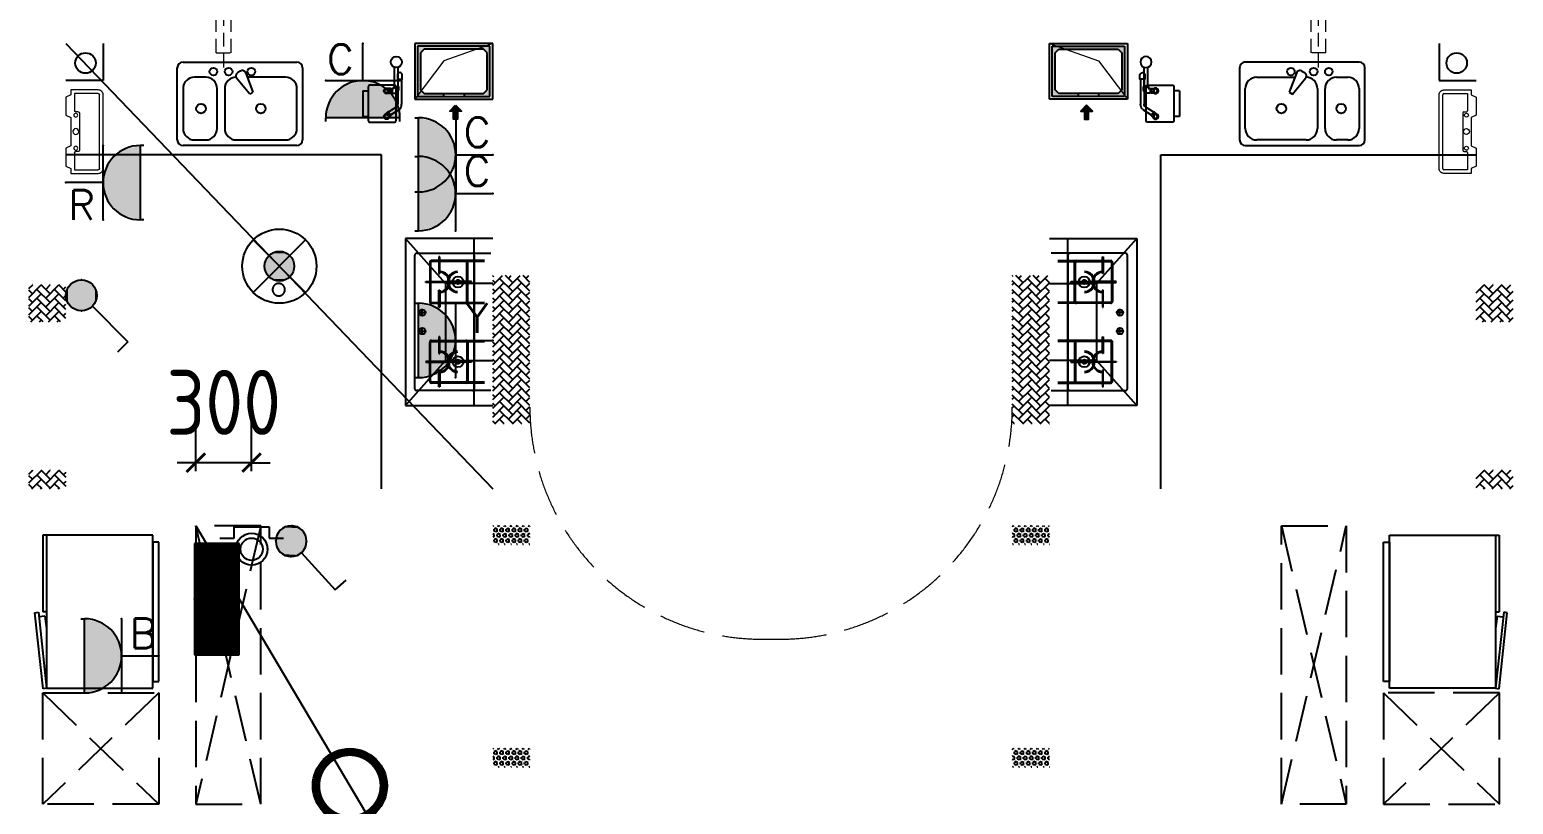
# Model space of a CAD drawing. Extents: x 3443499 to 7125205, y -1700016 to -264854.
# Drawn here: x 3697613 to 3705609, y -832253 to -828079 of the extents above; entities that cross this region are included whole.
import ezdxf
from ezdxf.enums import TextEntityAlignment as Align

# ---------------------------------------------------------------- set-up
doc = ezdxf.new("R2010")
doc.units = 0
doc.header["$LTSCALE"] = 1000
doc.header["$MEASUREMENT"] = 0
for name, pattern in [('__DASH', [0.35, 0.25, -0.1]), ('A户型$0$DASH', [0.35, 0.25, -0.1]), ('DASH', [0.35, 0.25, -0.1]), ('HIDDEN', [0.375, 0.25, -0.125])]:
    doc.linetypes.add(name, pattern=pattern)
doc.layers.get('0').update_dxf_attribs({"linetype": 'CONTINUOUS'})
doc.layers.get('Defpoints').update_dxf_attribs({"linetype": 'CONTINUOUS'})
for name, color, linetype in [('!!电气', 1, 'CONTINUOUS'), ('!校对', 2, 'CONTINUOUS'), ('5fur', 175, 'CONTINUOUS'), ('AH-FURNITURE', 1, 'CONTINUOUS'), ('EQUIP-插座', 3, 'CONTINUOUS'), ('EQUIP-照明', 3, 'CONTINUOUS'), ('EQUIP-箱柜', 3, 'CONTINUOUS'), ('IP-bath&kitchen-JOHNSON', 4, 'CONTINUOUS'), ('LVTRY', 252, 'CONTINUOUS'), ('TEL_TEXT', 7, 'CONTINUOUS'), ('VPIPE-中水', 122, 'CONTINUOUS'), ('保温', 6, 'CONTINUOUS'), ('建筑-排气道', 252, 'CONTINUOUS')]:
    doc.layers.add(name, color=color, linetype=linetype)
for name, color, linetype, lineweight in [('PUB_HATCH', 8, 'CONTINUOUS', 9), ('STAIR', 252, 'CONTINUOUS', 20), ('平面-空调室内机', 176, 'CONTINUOUS', 9), ('平面-空调预留孔', 252, 'CONTINUOUS', 15), ('立面-洞口示意', 252, 'CONTINUOUS', 13)]:
    doc.layers.add(name, color=color, linetype=linetype, lineweight=lineweight)
doc.styles.add('_TCH_LABEL', font='COMPLEX', dxfattribs={"bigfont": 'GBCBIG'})
doc.styles.add('_TEL_DIM', font='SIMPLEX', dxfattribs={"width": 0.8, "height": 3.5, "bigfont": 'HZTXT'})
doc.styles.add('DIM_FONT', font='SIMPLEX', dxfattribs={"width": 0.7, "bigfont": 'GBCBIG'})
doc.styles.get("Standard").update_dxf_attribs({"font": 'gbenor.shx', "bigfont": 'gbcbig.shx'})
doc.dimstyles.get("Standard").update_dxf_attribs({"dimscale": 100, "dimtxt": 3.5, "dimasz": 1, "dimexe": 2.5, "dimexo": 3, "dimgap": 1.5, "dimtad": 1, "dimdec": 0, "dimzin": 0, "dimdsep": 46, "dimtxsty": 'Standard', "dimblk": 'ARCHTICK', "dimcen": 0.09, "dimadec": 0, "dimazin": 0, "dimtfac": 1, "dimtdec": 0, "dimtix": 1, "dimtmove": 2, "dimatfit": 3, "dimfxl": 1, "dimtolj": 1, "dimtzin": 0, "dimarcsym": 0})
pattern_1 = [(45, (-1012960.295, -343660.66), (0, 47.4157523), [100.584, -33.528]), (135, (-1012936.587, -343636.954), (3e-15, 47.4157523), [100.584, -33.528])]
pattern_2 = [(45, (-1012960.393, -342660.66), (0, 47.4157523), [100.584, -33.528]), (135, (-1012936.685, -342636.954), (3e-15, 47.4157523), [100.584, -33.528])]
pattern_3 = [(45, (-503782.47, -516048.46), (0, 47.4157523), [100.584, -33.528]), (135, (-503758.762, -516024.753), (3e-15, 47.4157523), [100.584, -33.528])]
pattern_4 = [(90, (-503782.47, -517398.46), (-16.49778, 1e-15), [9.525, -19.05]), (210, (-503782.47, -517398.46), (8.24889, -14.2874966), [9.525, -19.05]), (150, (-503782.47, -517388.935), (-8.24889, -14.2874966), [9.525, -19.05])]
pattern_5 = [(90, (-503782.47, -518598.46), (-16.49778, 1e-15), [9.525, -19.05]), (210, (-503782.47, -518598.46), (8.24889, -14.2874966), [9.525, -19.05]), (150, (-503782.47, -518588.935), (-8.24889, -14.2874966), [9.525, -19.05])]

# ---------------------------------------------------------------- blocks, each defined once
blk = doc.blocks.new('$equip$00001150')
at = {"const_width": 0.1}
blk.add_lwpolyline([(-0.45, 0, 1), (0.45, 0, 1)], format="xyb", close=True, dxfattribs=at)
blk.add_circle((0, 0), 0.5)
at = {"flags": 9}
blk.add_attdef('A', (0, 0), '', height=0.00002, dxfattribs=at)
blk = doc.blocks.new('$equip$00001149')
for p, q in [((-0.354, 0.354), (0.354, -0.354)), ((0.354, 0.354), (-0.354, -0.354))]:
    blk.add_line(p, q)
for radius in [0.5, 0.2]:
    blk.add_circle((0, 0), radius)
for points in [[(0, 0.2), (0, 0.2), (-0.1, 0.173), (0.1, 0.173)], [(-0.173, 0.1), (0.173, 0.1), (-0.2, 0), (0.2, 0)], [(-0.173, -0.1), (0.173, -0.1), (-0.2, 0), (0.2, 0)], [(-0.1, 0.173), (0.1, 0.173), (-0.173, 0.1), (0.173, 0.1)], [(-0.1, -0.173), (0.1, -0.173), (-0.173, -0.1), (0.173, -0.1)], [(0, -0.2), (0, -0.2), (-0.1, -0.173), (0.1, -0.173)]]:
    blk.add_solid(points)
at = {"flags": 9}
blk.add_attdef('A', (0, 0), '', height=0.00002, dxfattribs=at)
blk = doc.blocks.new('$equip$00001962')
for p, q in [((0.147, 0.356), (0.625, 0.833)), ((0.625, 0.833), (0.766, 0.692))]:
    blk.add_line(p, q)
blk.add_circle((0, 0.208), 0.208)
for p in [(0, 0.417), (-0.208, 0.208), (0.208, 0.208), (0, 0)]:
    blk.add_point(p)
for points in [[(0, 0.417), (0, 0.417), (-0.104, 0.389), (0.104, 0.389)], [(-0.18, 0.313), (0.18, 0.313), (-0.208, 0.208), (0.208, 0.208)], [(-0.18, 0.104), (0.18, 0.104), (-0.208, 0.208), (0.208, 0.208)], [(-0.104, 0.389), (0.104, 0.389), (-0.18, 0.313), (0.18, 0.313)], [(-0.104, 0.028), (0.104, 0.028), (-0.18, 0.104), (0.18, 0.104)], [(0, 0), (0, 0), (-0.104, 0.028), (0.104, 0.028)]]:
    blk.add_solid(points)
at = {"layer": 'TEL_TEXT', "style": '_TEL_DIM', "flags": 1}
blk.add_attdef('A', text='', height=0.00002, dxfattribs=at).set_placement((0, 0), align=Align.MIDDLE_CENTER)
blk = doc.blocks.new('$equip$00001764')
for p, q in [((-0.5, 1.05), (-0.5, 1)), ((-0.5, 1), (0.5, 1)), ((0.5, 1.05), (0.5, 1)), ((0.5, 0.5), (-0.5, 0.5)), ((0, 0.5), (0, 0))]:
    blk.add_line(p, q)
blk.add_arc((0, 1), 0.5, 180, 0)
for p in [(-0.5, 0.5), (0.5, 0.5), (0, 0)]:
    blk.add_point(p)
for points in [[(0.433, 0.75), (-0.433, 0.75), (0.5, 1), (-0.5, 1)], [(0.25, 0.567), (-0.25, 0.567), (0.433, 0.75), (-0.433, 0.75)], [(0, 0.5), (0, 0.5), (0.25, 0.567), (-0.25, 0.567)]]:
    blk.add_solid(points)
at = {"color": 7, "style": '_TEL_DIM'}
blk.add_attdef('$TEXT$', text='', height=0.4, dxfattribs=at).set_placement((0.303, 0.211), align=Align.MIDDLE_CENTER)
at = {"color": 7, "style": '_TEL_DIM', "flags": 1}
blk.add_attdef('A', text='', height=0.00002, dxfattribs=at).set_placement((0, 0), align=Align.MIDDLE_CENTER)
blk = doc.blocks.new('$equip$00001230')
for p, q in [((0.25, 0.714), (0.25, 0.393)), ((0.25, 0.393), (0.5, 0.393)), ((0.5, 0.393), (0.5, -0.393)), ((0.5, -0.393), (0.25, -0.393)), ((0.25, -0.393), (0.25, -0.714))]:
    blk.add_line(p, q)
for radius in [0.357, 0.25]:
    blk.add_circle((0, 0), radius)
at = {"layer": 'EQUIP-照明'}
for p in [(0, 0.357), (-0.357, 0), (0.5, 0), (0, -0.357)]:
    blk.add_point(p, dxfattribs=at)
at = {"layer": 'EQUIP-照明', "flags": 9}
blk.add_attdef('A', (0, 0), '', height=0.00002, dxfattribs=at)
blk = doc.blocks.new('*X8')
at = {"color": 0}
for p, q in [((-250, 32.8), (-82.8, 200)), ((-250, 68.2), (-118.2, 200)), ((-250, 103.6), (-153.6, 200)), ((-250, 138.9), (-188.9, 200)), ((-250, 174.3), (-224.3, 200)), ((-247.5, 0), (-47.5, 200)), ((-212.1, 0), (-12.1, 200)), ((-176.8, 0), (23.2, 200)), ((-141.4, 0), (58.6, 200)), ((-106.1, 0), (93.9, 200)), ((-70.7, 0), (129.3, 200)), ((-35.4, 0), (164.6, 200)), ((0, 0), (200, 200)), ((35.4, 0), (235.4, 200)), ((70.7, 0), (250, 179.3)), ((106.1, 0), (250, 143.9)), ((141.4, 0), (250, 108.6)), ((176.8, 0), (250, 73.2)), ((212.1, 0), (250, 37.9)), ((247.5, 0), (250, 2.5))]:
    blk.add_line(p, q, dxfattribs=at)
blk = doc.blocks.new('$equip$00001421')
for p, q in [((0.75, 0.6), (-0.75, 0.6)), ((-0.75, 0.6), (-0.75, 0)), ((0.75, 0), (0.75, 0.6)), ((-0.75, 0), (0.75, 0))]:
    blk.add_line(p, q)
at = {"const_width": 0.6}
blk.add_lwpolyline([(-0.75, 0.3), (0.75, 0.3)], dxfattribs=at)
for p in [(0, 0.6), (-0.75, 0.3), (0.75, 0.3), (0, 0)]:
    blk.add_point(p)
at = {"xscale": 0.00300000000061118, "yscale": 0.00300000000061118, "zscale": 0.00300000000061118}
blk.add_blockref('*X8', (0, 0), dxfattribs=at)
at = {"style": '_TCH_LABEL', "flags": 9}
blk.add_attdef('A', (0, 0), '', height=0.00002, dxfattribs=at)
blk = doc.blocks.new('A$C00A30745')
at = {"layer": '5fur', "color": 252, "linetype": 'A户型$0$DASH'}
for p, q in [((10850, 5900), (10500, 5900)), ((10500, 5900), (10500, 4400)), ((10850, 5900), (10500, 4400)), ((10850, 4400), (10500, 5900)), ((10850, 4400), (10850, 5900)), ((9675, 5000), (10300, 5000)), ((9675, 4400), (9675, 5000)), ((9675, 5000), (10300, 4400)), ((10300, 5000), (9675, 4400)), ((10300, 5000), (10300, 4400)), ((10300, 4400), (9675, 4400)), ((10500, 4400), (10850, 4400))]:
    blk.add_line(p, q, dxfattribs=at)
blk = doc.blocks.new('dongkong')
at = {"layer": '平面-空调预留孔', "color": 8, "linetype": 'HIDDEN', "ltscale": 0.3}
for p, q in [((-603796, 210899.9), (-603796, 210431.5)), ((-603836, 210821), (-603836, 210510.8)), ((-603836, 210821), (-603756, 210821)), ((-603756, 210821), (-603756, 210510.8))]:
    blk.add_line(p, q, dxfattribs=at)
blk.add_lwpolyline([(-603756, 210510.8), (-603836, 210510.8)], dxfattribs=at)
blk = doc.blocks.new('A$C263B1184')
at = {"layer": '保温', "linetype": 'ByBlock', "ltscale": 10}
h = blk.add_hatch(dxfattribs=at)
h.set_pattern_fill('AR-HBONE', color=251, scale=55)
h.set_pattern_definition(pattern_3)
h.paths.add_polyline_path([(-1199.9, 8250), (-1199.9, 9050), (-1399.9, 9050), (-1399.9, 8250)])
h = blk.add_hatch(dxfattribs=at)
h.set_pattern_fill('AR-HBONE', color=251, scale=55)
h.set_pattern_definition(pattern_3)
h.paths.add_polyline_path([(1399.9, 8250), (1399.9, 9050), (1599.9, 9050), (1599.9, 8250)])
h = blk.add_hatch(dxfattribs=at)
h.set_pattern_fill('AR-HBONE', color=251, scale=55)
h.set_pattern_definition(pattern_2)
h.paths.add_polyline_path([(-3700, 8800), (-3700, 9000), (-3900, 9000), (-3900, 8800)])
h = blk.add_hatch(dxfattribs=at)
h.set_pattern_fill('AR-HBONE', color=251, scale=55)
h.set_pattern_definition(pattern_2)
h.paths.add_polyline_path([(3900, 8800), (3900, 9000), (4100, 9000), (4100, 8800)])
h = blk.add_hatch(dxfattribs=at)
h.set_pattern_fill('AR-HBONE', color=251, scale=55)
h.set_pattern_definition(pattern_1)
h.paths.add_polyline_path([(-3699.9, 7900), (-3699.9, 8000), (-3899.9, 8000), (-3899.9, 7900)])
h = blk.add_hatch(dxfattribs=at)
h.set_pattern_fill('AR-HBONE', color=251, scale=55)
h.set_pattern_definition(pattern_1)
h.paths.add_polyline_path([(3899.9, 7900), (3899.9, 8000), (4099.9, 8000), (4099.9, 7900)])
at = {"layer": '保温', "linetype": 'Continuous', "ltscale": 10}
h = blk.add_hatch(dxfattribs=at)
h.set_pattern_fill('HEX', color=251, scale=10, angle=90, style=0)
h.set_pattern_definition(pattern_4)
h.paths.add_polyline_path([(-1199.9, 7600), (-1199.9, 7700), (-1399.9, 7700), (-1399.9, 7600)])
h = blk.add_hatch(dxfattribs=at)
h.set_pattern_fill('HEX', color=251, scale=10, angle=90, style=0)
h.set_pattern_definition(pattern_4)
h.paths.add_polyline_path([(1399.9, 7600), (1399.9, 7700), (1599.9, 7700), (1599.9, 7600)])
h = blk.add_hatch(dxfattribs=at)
h.set_pattern_fill('HEX', color=251, scale=10, angle=90, style=0)
h.set_pattern_definition(pattern_5)
h.paths.add_polyline_path([(-1200, 6400), (-1199.9, 6500), (-1399.9, 6500), (-1400, 6400)])
h = blk.add_hatch(dxfattribs=at)
h.set_pattern_fill('HEX', color=251, scale=10, angle=90, style=0)
h.set_pattern_definition(pattern_5)
h.paths.add_polyline_path([(1400, 6400), (1399.9, 6500), (1599.9, 6500), (1600, 6400)])
blk = doc.blocks.new('A$C60D053AF')
at = {"layer": 'AH-FURNITURE', "color": 8}
for p, q in [((192.5, -71), (327.6, -71)), ((232.5, -90), (128.3, -90)), ((232.5, -110), (128.3, -110)), ((192.5, -91), (327.6, -91)), ((245, -129.5), (245, -122.5)), ((265, -129.5), (265, -122.5)), ((341.7, -96.9), (370, -143.2)), ((355.9, -82.7), (384.2, -129)), ((255, -281), (255, -251)), ((255, -281), (393, -281)), ((393, -281), (393, -251))]:
    blk.add_line(p, q, dxfattribs=at)
for points in [[(170, -68, 1), (170, -94), (192.5, -94), (192.5, -68)], [(234, -251), (414, -251, 0.414214), (424, -241), (424, -111, 0.414214), (414, -101), (234, -101, 0.414214), (224, -111), (224, -241, 0.414214)], [(268, -122.5), (268, -107, 0.414214), (248, -87), (232.5, -87), (232.5, -113), (242, -113), (242, -122.5)], [(242, -152, 1), (268, -152), (268, -129.5), (242, -129.5)], [(383.8, -161.2, 1), (402.2, -142.8), (386.3, -126.9), (367.9, -145.3)]]:
    blk.add_lwpolyline(points, format="xyb", close=True, dxfattribs=at)
for centre, radius in [((100, -100), 30), ((255, -152), 15), ((255, -152), 10), ((393, -152), 15), ((393, -152), 10)]:
    blk.add_circle(centre, radius, dxfattribs=at)
for radius in [40, 20]:
    blk.add_arc((327.6, -111), radius, 45, 90, dxfattribs=at)
blk = doc.blocks.new('FRSDFDGDGDRGDR')
at = {"layer": '平面-空调预留孔', "color": 252}
for p, q in [((699612.3, 775044), (699612.3, 775441.2)), ((699618.9, 775447.8), (699746.3, 775447.8)), ((699746.3, 775447.8), (699746.3, 775355.4)), ((699719.9, 775342.2), (699719.9, 775143)), ((699726.5, 775348.8), (699739.7, 775348.8)), ((699726.5, 775136.4), (699739.7, 775136.4)), ((699746.3, 775129.8), (699746.3, 775037.4)), ((699746.3, 775037.4), (699618.9, 775037.4))]:
    blk.add_line(p, q, dxfattribs=at)
blk.add_lwpolyline([(699766.1, 775166.7), (699792.5, 775153.5), (699792.5, 775057.2), (699766.1, 775044), (699766.1, 775017.6), (699618.9, 775017.6, -0.414214), (699592.5, 775044), (699592.5, 775441.2, -0.414214), (699618.9, 775467.6), (699766.1, 775467.6), (699766.1, 775441.2), (699792.5, 775428), (699792.5, 775331.6), (699766.1, 775318.4)], format="xyb", close=True, dxfattribs=at)
for centre, radius in [((699739.7, 775331.6), 10.6), ((699739.7, 775243.2), 15.8), ((699739.7, 775153.5), 10.6)]:
    blk.add_circle(centre, radius, dxfattribs=at)
for centre, start, end in [((699618.9, 775441.2), 90, 180), ((699739.7, 775355.4), 270, 360), ((699726.5, 775342.2), 90, 180), ((699726.5, 775143), 180, 270), ((699739.7, 775129.8), 0, 90), ((699618.9, 775044), 180, 270)]:
    blk.add_arc(centre, 6.6, start, end, dxfattribs=at)
blk = doc.blocks.new('*U199')
h = blk.add_hatch(color=5)
h.set_gradient(color1=(0, 0, 255), rotation=180, tint=1)
h.paths.add_polyline_path([(0, 0), (-6.35, -6.35), (-6.35, -2.159), (-15, -2.159), (-15, 2.159), (-6.35, 2.159), (-6.35, 6.35)])
at = {"color": 0, "linetype": 'Continuous'}
blk.add_lwpolyline([(0, 0), (-6.35, -6.35), (-6.35, -2.159), (-15, -2.159), (-15, 2.159), (-6.35, 2.159), (-6.35, 6.35)], close=True, dxfattribs=at)
blk = doc.blocks.new('A$C25274923')
at = {"layer": 'PUB_HATCH'}
for points in [[(12185, 12385), (12185, 12115), (12045, 12115), (12045, 12130), (12150, 12130), (12170, 12150), (12170, 12350), (12150, 12370), (11830, 12370), (11810, 12350), (11810, 12150), (11830, 12130), (11935, 12130), (11935, 12115), (11795, 12115), (11795, 12385)], [(15215, 12385), (15215, 12115), (15355, 12115), (15355, 12130), (15250, 12130), (15230, 12150), (15230, 12350), (15250, 12370), (15570, 12370), (15590, 12350), (15590, 12150), (15570, 12130), (15465, 12130), (15465, 12115), (15605, 12115), (15605, 12385)]]:
    blk.add_hatch(color=252, dxfattribs=at).paths.add_polyline_path(points)
at = {"color": 252, "linetype": '__DASH'}
for start, end in [(90, 270), (270, 90)]:
    blk.add_arc((11046.5, 11073.6), 33.3, start, end, dxfattribs=at)
at = {"layer": 'IP-bath&kitchen-JOHNSON', "color": 252}
for p, q in [((10100, 12400), (10100, 12200)), ((17300, 12400), (17300, 12200)), ((10100, 12200), (9900, 12200)), ((17300, 12200), (17500, 12200))]:
    blk.add_line(p, q, dxfattribs=at)
at = {"layer": 'LVTRY', "color": 252}
for p, q in [((12200, 12400), (11780, 12400)), ((11780, 12400), (11780, 12100)), ((12200, 12100), (12200, 12400)), ((15200, 12400), (15620, 12400)), ((15200, 12100), (15200, 12400)), ((15620, 12400), (15620, 12100)), ((12185, 12385), (11795, 12385)), ((11795, 12385), (11795, 12115)), ((11830, 12370), (11810, 12350)), ((11810, 12350), (11810, 12150)), ((12150, 12370), (11830, 12370)), ((12170, 12350), (12150, 12370)), ((12170, 12150), (12170, 12350)), ((12185, 12115), (12185, 12385)), ((15215, 12385), (15605, 12385)), ((15215, 12115), (15215, 12385)), ((15230, 12350), (15250, 12370)), ((15230, 12150), (15230, 12350)), ((15250, 12370), (15570, 12370)), ((15570, 12370), (15590, 12350)), ((15590, 12350), (15590, 12150)), ((15605, 12385), (15605, 12115)), ((10500, 11880.7), (10500, 12269.3)), ((10530.7, 12300), (11144.3, 12300)), ((10839.5, 12251.6), (10825.2, 12243.4)), ((10868.9, 12241.1), (10907.7, 12137.5)), ((11175, 12269.3), (11175, 11880.7)), ((16225, 12269.3), (16225, 11880.7)), ((16869.3, 12300), (16255.7, 12300)), ((16531.1, 12241.1), (16492.3, 12137.5)), ((16560.5, 12251.6), (16574.8, 12243.4)), ((16900, 11880.7), (16900, 12269.3)), ((10530.7, 12156.8), (10530.7, 11942)), ((10653.4, 12218.2), (10592, 12218.2)), ((10714.8, 11942), (10714.8, 12156.8)), ((10755.7, 12156.8), (10755.7, 11942)), ((10890, 12127.2), (10819.7, 12212.7)), ((11083, 12218.2), (10877.5, 12218.2)), ((11144.3, 11942), (11144.3, 12156.8)), ((16255.7, 11942), (16255.7, 12156.8)), ((16317, 12218.2), (16522.5, 12218.2)), ((16510, 12127.2), (16580.3, 12212.7)), ((16644.3, 12156.8), (16644.3, 11942)), ((16685.2, 11942), (16685.2, 12156.8)), ((16746.6, 12218.2), (16808, 12218.2)), ((16869.3, 12156.8), (16869.3, 11942)), ((10907.7, 12137.5), (10890, 12127.2)), ((11780, 12100), (12200, 12100)), ((11795, 12115), (12185, 12115)), ((11810, 12150), (11830, 12130)), ((11830, 12130), (12150, 12130)), ((11830, 12130), (11830, 12130)), ((11935, 12130), (11935, 12115)), ((12045, 12130), (12045, 12115)), ((12150, 12130), (12170, 12150)), ((15620, 12100), (15200, 12100)), ((15605, 12115), (15215, 12115)), ((15250, 12130), (15230, 12150)), ((15570, 12130), (15250, 12130)), ((15355, 12130), (15355, 12115)), ((15465, 12130), (15465, 12115)), ((15590, 12150), (15570, 12130)), ((15570, 12130), (15570, 12130)), ((16492.3, 12137.5), (16510, 12127.2)), ((11144.3, 11850), (10530.7, 11850)), ((10592, 11880.7), (10653.4, 11880.7)), ((10817, 11880.7), (11083, 11880.7)), ((16255.7, 11850), (16869.3, 11850)), ((16583, 11880.7), (16317, 11880.7)), ((16808, 11880.7), (16746.6, 11880.7)), ((11600, 11800), (9899.9, 11800)), ((11600, 10000), (11600, 11800)), ((15800, 10000), (15800, 11800)), ((15800, 11800), (17500.1, 11800)), ((11945.7, 11107), (11729.8, 11350)), ((12200, 11350), (11729.8, 11350)), ((11729.8, 11350), (11729.8, 10450)), ((12100, 10450), (12100, 11350)), ((15200, 11350), (15670.2, 11350)), ((15300, 10450), (15300, 11350)), ((15454.3, 11107), (15670.2, 11350)), ((15670.2, 11350), (15670.2, 10450)), ((11780, 10540), (11780, 11260)), ((11790, 11270), (12190, 11270)), ((11860, 11220), (11860, 11010)), ((11865, 11220), (11865, 11010)), ((12155, 11230), (11870, 11230)), ((12155, 11225), (11870, 11225)), ((11910.2, 11250), (11910.2, 11160)), ((11914.7, 11250), (11910.2, 11250)), ((11914.7, 11160), (11914.7, 11250)), ((12060, 11010), (12060, 11220)), ((12065, 11010), (12065, 11220)), ((12100, 11260), (12100, 10540)), ((15610, 11270), (15210, 11270)), ((15245, 11230), (15530, 11230)), ((15245, 11225), (15530, 11225)), ((15300, 11260), (15300, 10540)), ((15335, 11010), (15335, 11220)), ((15340, 11010), (15340, 11220)), ((15485.3, 11160), (15485.3, 11250)), ((15485.3, 11250), (15489.8, 11250)), ((15489.8, 11250), (15489.8, 11160)), ((15535, 11220), (15535, 11010)), ((15540, 11220), (15540, 11010)), ((15620, 10540), (15620, 11260)), ((11840, 11117.2), (11967.5, 11117.2)), ((11840, 11112.7), (11840, 11117.2)), ((11910.2, 11160), (11914.7, 11160)), ((12085, 11117.2), (11957.5, 11117.2)), ((11957.5, 11117.2), (11957.5, 11112.7)), ((11967.5, 11117.2), (11967.5, 11112.7)), ((12085, 11112.7), (12085, 11117.2)), ((15315, 11117.2), (15442.5, 11117.2)), ((15315, 11112.7), (15315, 11117.2)), ((15560, 11117.2), (15432.5, 11117.2)), ((15432.5, 11117.2), (15432.5, 11112.7)), ((15442.5, 11117.2), (15442.5, 11112.7)), ((15489.8, 11160), (15485.3, 11160)), ((15560, 11112.7), (15560, 11117.2)), ((11967.5, 11112.7), (11840, 11112.7)), ((11910.2, 10980), (11910.2, 11070)), ((11910.2, 11070), (11914.7, 11070)), ((11914.7, 11070), (11914.7, 10980)), ((12200, 11107), (11945.7, 11107)), ((11945.7, 11107), (11945.7, 10691.9)), ((11957.5, 11112.7), (12085, 11112.7)), ((12100, 10691.9), (12100, 11107)), ((15200, 11107), (15454.3, 11107)), ((15300, 10691.9), (15300, 11107)), ((15442.5, 11112.7), (15315, 11112.7)), ((15432.5, 11112.7), (15560, 11112.7)), ((15454.3, 11107), (15454.3, 10691.9)), ((15489.8, 11070), (15485.3, 11070)), ((15485.3, 11070), (15485.3, 10980)), ((15489.8, 10980), (15489.8, 11070)), ((11820, 10930.6), (11820, 10969.4)), ((11870, 11005), (12155, 11005)), ((11870, 11000), (12155, 11000)), ((11914.7, 10980), (11910.2, 10980)), ((15530, 11005), (15245, 11005)), ((15530, 11000), (15245, 11000)), ((15485.3, 10980), (15489.8, 10980)), ((15580, 10930.6), (15580, 10969.4)), ((11800.6, 10950), (11839.4, 10950)), ((15599.4, 10950), (15560.6, 10950)), ((11800.6, 10850), (11839.4, 10850)), ((11820, 10830.6), (11820, 10869.4)), ((11870, 10800), (12155, 10800)), ((11870, 10795), (12155, 10795)), ((11910.2, 10820), (11910.2, 10730)), ((11914.7, 10820), (11910.2, 10820)), ((11914.7, 10730), (11914.7, 10820)), ((15530, 10800), (15245, 10800)), ((15530, 10795), (15245, 10795)), ((15485.3, 10730), (15485.3, 10820)), ((15485.3, 10820), (15489.8, 10820)), ((15489.8, 10820), (15489.8, 10730)), ((15599.4, 10850), (15560.6, 10850)), ((15580, 10830.6), (15580, 10869.4)), ((11860, 10580), (11860, 10790)), ((11865, 10580), (11865, 10790)), ((11910.2, 10730), (11914.7, 10730)), ((12060, 10790), (12060, 10580)), ((12065, 10790), (12065, 10580)), ((15335, 10790), (15335, 10580)), ((15340, 10790), (15340, 10580)), ((15489.8, 10730), (15485.3, 10730)), ((15535, 10580), (15535, 10790)), ((15540, 10580), (15540, 10790)), ((11729.8, 10450), (11945.7, 10691.9)), ((11967.5, 10687.2), (11840, 10687.2)), ((11840, 10687.2), (11840, 10682.7)), ((11840, 10682.7), (11967.5, 10682.7)), ((11910.2, 10550), (11910.2, 10640)), ((11910.2, 10640), (11914.7, 10640)), ((11914.7, 10640), (11914.7, 10550)), ((11945.7, 10691.9), (12200, 10691.9)), ((11957.5, 10682.7), (11957.5, 10687.2)), ((11957.5, 10687.2), (12085, 10687.2)), ((12085, 10682.7), (11957.5, 10682.7)), ((11967.5, 10682.7), (11967.5, 10687.2)), ((12085, 10687.2), (12085, 10682.7)), ((15454.3, 10691.9), (15200, 10691.9)), ((15442.5, 10687.2), (15315, 10687.2)), ((15315, 10687.2), (15315, 10682.7)), ((15315, 10682.7), (15442.5, 10682.7)), ((15432.5, 10682.7), (15432.5, 10687.2)), ((15432.5, 10687.2), (15560, 10687.2)), ((15560, 10682.7), (15432.5, 10682.7)), ((15442.5, 10682.7), (15442.5, 10687.2)), ((15670.2, 10450), (15454.3, 10691.9)), ((15489.8, 10640), (15485.3, 10640)), ((15485.3, 10640), (15485.3, 10550)), ((15489.8, 10550), (15489.8, 10640)), ((15560, 10687.2), (15560, 10682.7)), ((12155, 10575), (11870, 10575)), ((12155, 10570), (11870, 10570)), ((15245, 10575), (15530, 10575)), ((15245, 10570), (15530, 10570)), ((12190, 10530), (11790, 10530)), ((11914.7, 10550), (11910.2, 10550)), ((15210, 10530), (15610, 10530)), ((15485.3, 10550), (15489.8, 10550)), ((11729.8, 10450), (12200, 10450)), ((15670.2, 10450), (15200, 10450)), ((9776, 9750), (9776, 9338)), ((9795.2, 9750), (9776, 9750)), ((9795.2, 9750), (9795.2, 8926)), ((10368, 9750), (9795.2, 9750)), ((10368, 8926), (10368, 9750)), ((10400, 9713.2), (10368, 9713.2)), ((10368, 9713.2), (10368, 8962.8)), ((10400, 8962.8), (10400, 9713.2)), ((17000, 8962.8), (17000, 9713.2)), ((17000, 9713.2), (17032, 9713.2)), ((17032, 8926), (17032, 9750)), ((17032, 9750), (17604.8, 9750)), ((17032, 9713.2), (17032, 8962.8)), ((17604.8, 9750), (17604.8, 8926)), ((17604.8, 9750), (17624, 9750)), ((17624, 9750), (17624, 9338)), ((9732.6, 9332.2), (9751.5, 9335.1)), ((9776.2, 8923.1), (9732.6, 9332.2)), ((9751.5, 9335.1), (9795.2, 8926)), ((9786.4, 9314.7), (9754.9, 9309.8)), ((9795.2, 9338), (9776, 9338)), ((9786.4, 9314.7), (9795.2, 9248.3)), ((17604.8, 9338), (17624, 9338)), ((17648.5, 9335.1), (17604.8, 8926)), ((17613.6, 9314.7), (17604.8, 9248.3)), ((17613.6, 9314.7), (17645.1, 9309.8)), ((17623.8, 8923.1), (17667.4, 9332.2)), ((17667.4, 9332.2), (17648.5, 9335.1)), ((10368, 8962.8), (10400, 8962.8)), ((17032, 8962.8), (17000, 8962.8)), ((9795.2, 8926), (9776.2, 8923.1)), ((9791.6, 8949.5), (9795.2, 8950)), ((9795.2, 8926), (10368, 8926)), ((17604.8, 8926), (17032, 8926)), ((17608.4, 8949.5), (17604.8, 8950)), ((17604.8, 8926), (17623.8, 8923.1))]:
    blk.add_line(p, q, dxfattribs=at)
for centre, radius in [((10694.3, 12248.9), 20.5), ((10776.1, 12248.9), 20.5), ((10898.9, 12248.9), 20.5), ((16501.1, 12248.9), 20.5), ((16623.9, 12248.9), 20.5), ((16705.7, 12248.9), 20.5), ((10627.8, 12049.4), 25.6), ((10950, 12049.4), 25.6), ((16450, 12049.4), 25.6), ((16772.2, 12049.4), 25.6), ((12012.5, 11115), 29.7), ((12012.5, 11115), 11.7), ((15387.5, 11115), 29.7), ((15387.5, 11115), 11.7), ((11820, 10950), 17), ((15580, 10950), 17), ((11820, 10850), 17), ((15580, 10850), 17), ((12012.5, 10685), 29.7), ((15387.5, 10685), 29.7), ((12012.5, 10685), 11.7), ((15387.5, 10685), 11.7)]:
    blk.add_circle(centre, radius, dxfattribs=at)
for centre, radius, start, end in [((10530.7, 12269.3), 30.7, 90.00001, 180.00001), ((10835.5, 12225.7), 20.5, 120.00001, 219.46233), ((10849.8, 12233.9), 20.5, 20.53769, 120.00001), ((11144.3, 12269.3), 30.7, 0.00001, 90.00001), ((16255.7, 12269.3), 30.7, 89.99999, 179.99999), ((16550.2, 12233.9), 20.5, 59.99999, 159.46231), ((16564.5, 12225.7), 20.5, 320.53767, 59.99999), ((16869.3, 12269.3), 30.7, 359.99999, 89.99999), ((10592, 12156.8), 61.4, 90.00001, 180.00001), ((10653.4, 12156.8), 61.4, 0.00001, 90.00001), ((10817, 12156.8), 61.4, 90.00001, 180.00001), ((11083, 12156.8), 61.4, 0.00001, 90.00001), ((16317, 12156.8), 61.4, 89.99999, 179.99999), ((16583, 12156.8), 61.4, 359.99999, 89.99999), ((16746.6, 12156.8), 61.4, 89.99999, 179.99999), ((16808, 12156.8), 61.4, 359.99999, 89.99999), ((10592, 11942), 61.4, 180.00001, 270.00001), ((10653.4, 11942), 61.4, 270.00001, 0.00001), ((10817, 11942), 61.4, 180.00001, 270.00001), ((11083, 11942), 61.4, 270.00001, 0.00001), ((16317, 11942), 61.4, 179.99999, 269.99999), ((16583, 11942), 61.4, 269.99999, 359.99999), ((16746.6, 11942), 61.4, 179.99999, 269.99999), ((16808, 11942), 61.4, 269.99999, 359.99999), ((10530.7, 11880.7), 30.7, 180.00001, 270.00001), ((11144.3, 11880.7), 30.7, 270.00001, 0.00001), ((16255.7, 11880.7), 30.7, 179.99999, 269.99999), ((16869.3, 11880.7), 30.7, 269.99999, 359.99999), ((11790, 11260), 10, 90, 180), ((11870, 11220), 10, 90, 180), ((11870, 11220), 5, 90, 180), ((12055, 11220), 10, 0, 90), ((12055, 11220), 5, 0, 90), ((12090, 11260), 10, 0, 90), ((15310, 11260), 10, 90, 180), ((15345, 11220), 10, 90, 180), ((15345, 11220), 5, 90, 180), ((15530, 11220), 10, 0, 90), ((15530, 11220), 5, 0, 90), ((15610, 11260), 10, 0, 90), ((11912.5, 11115), 56.7, 2.27424, 87.72576), ((11912.5, 11115), 52.2, 2.47041, 87.52959), ((12012.5, 11115), 56.7, 92.27424, 177.72576), ((12012.5, 11115), 52.2, 92.47041, 177.52959), ((15387.5, 11115), 56.7, 2.27424, 87.72576), ((15387.5, 11115), 52.2, 2.47041, 87.52959), ((15487.5, 11115), 56.7, 92.27424, 177.72576), ((15487.5, 11115), 52.2, 92.47041, 177.52959), ((11912.5, 11115), 56.7, 272.27424, 357.72576), ((11912.5, 11115), 52.2, 272.47041, 357.52959), ((12012.5, 11115), 56.7, 182.27424, 267.72576), ((12012.5, 11115), 52.2, 182.47041, 267.52959), ((15387.5, 11115), 56.7, 272.27424, 357.72576), ((15387.5, 11115), 52.2, 272.47041, 357.52959), ((15487.5, 11115), 56.7, 182.27424, 267.72576), ((15487.5, 11115), 52.2, 182.47041, 267.52959), ((11870, 11010), 10, 180, 270), ((11870, 11010), 10, 180, 270), ((11870, 11010), 5, 180, 270), ((12055, 11010), 5, 270, 0), ((12055, 11010), 10, 270, 0), ((15345, 11010), 10, 180, 270), ((15345, 11010), 5, 180, 270), ((15530, 11010), 5, 270, 0), ((15530, 11010), 10, 270, 0), ((11870, 10790), 10, 90, 180), ((11870, 10790), 5, 90, 180), ((12055, 10790), 10, 0, 90), ((12055, 10790), 5, 0, 90), ((15345, 10790), 10, 90, 180), ((15345, 10790), 5, 90, 180), ((15530, 10790), 10, 0, 90), ((15530, 10790), 5, 0, 90), ((11912.5, 10685), 56.7, 2.27424, 87.72576), ((11912.5, 10685), 52.2, 2.47041, 87.52959), ((12012.5, 10685), 56.7, 92.27424, 177.72576), ((12012.5, 10685), 52.2, 92.47041, 177.52959), ((15387.5, 10685), 56.7, 2.27424, 87.72576), ((15387.5, 10685), 52.2, 2.47041, 87.52959), ((15487.5, 10685), 56.7, 92.27424, 177.72576), ((15487.5, 10685), 52.2, 92.47041, 177.52959), ((11912.5, 10685), 56.7, 272.27424, 357.72576), ((11912.5, 10685), 52.2, 272.47041, 357.52959), ((12012.5, 10685), 56.7, 182.27424, 267.72576), ((12012.5, 10685), 52.2, 182.47041, 267.52959), ((15387.5, 10685), 56.7, 272.27424, 357.72576), ((15387.5, 10685), 52.2, 272.47041, 357.52959), ((15487.5, 10685), 56.7, 182.27424, 267.72576), ((15487.5, 10685), 52.2, 182.47041, 267.52959), ((11870, 10580), 10, 180, 270), ((11870, 10580), 5, 180, 270), ((12055, 10580), 5, 270, 0), ((12055, 10580), 10, 270, 0), ((15345, 10580), 10, 180, 270), ((15345, 10580), 5, 180, 270), ((15530, 10580), 5, 270, 0), ((15530, 10580), 10, 270, 0), ((11790, 10540), 10, 180, 270), ((12090, 10540), 10, 270, 0), ((15310, 10540), 10, 180, 270), ((15610, 10540), 10, 270, 0)]:
    blk.add_arc(centre, radius, start, end, dxfattribs=at)
at = {"layer": 'STAIR', "color": 252, "linetype": 'DASH'}
blk.add_lwpolyline([(12400, 10440, 0.414214), (13650, 9190), (13750, 9190, 0.414214), (15000, 10440)], format="xyb", dxfattribs=at)
at = {"layer": 'VPIPE-中水', "color": 252, "linetype": 'Continuous'}
for centre in [(10005.2, 12295), (17394.8, 12295)]:
    blk.add_circle(centre, 55, dxfattribs=at)
at = {"layer": '立面-洞口示意', "color": 252}
for points in [[(12200, 12400), (11936.4, 12306.1), (11780, 12100)], [(15200, 12400), (15463.6, 12306.1), (15620, 12100)]]:
    blk.add_lwpolyline(points, dxfattribs=at)
at = {"color": 252, "rotation": 270}
blk.add_blockref('A$C60D053AF', (11780, 12400), dxfattribs=at)
at = {"color": 252, "extrusion": (0, 0, -1), "zscale": -1, "rotation": 270}
blk.add_blockref('A$C60D053AF', (-15620, 12400), dxfattribs=at)
at = {"color": 252, "xscale": -1}
for name, p in [('FRSDFDGDGDRGDR', (709692.5, -763317.6)), ('A$C00A30745', (27300, 3900))]:
    blk.add_blockref(name, p, dxfattribs=at)
at = {"color": 252}
for name, p in [('FRSDFDGDGDRGDR', (-682292.5, -763317.6)), ('A$C263B1184', (13600, 2100)), ('A$C00A30745', (100, 3900))]:
    blk.add_blockref(name, p, dxfattribs=at)
at = {"layer": '平面-空调室内机', "color": 252, "ltscale": 0.3, "xscale": -1, "rotation": 180}
blk.add_blockref('dongkong', (614546, 223170.8), dxfattribs=at)
at = {"layer": '平面-空调室内机', "color": 252, "ltscale": 0.3, "rotation": 180}
blk.add_blockref('dongkong', (-587146, 223170.8), dxfattribs=at)
at = {"layer": '建筑-排气道', "color": 252, "yscale": 5, "zscale": 5}
for p, xscale, rotation in [((11999.9, 12067.7), 5, 90), ((15400.1, 12067.7), -5, 270)]:
    blk.add_blockref('*U199', p, dxfattribs=dict(at, xscale=xscale, rotation=rotation))
at = {"layer": 'LVTRY', "color": 252, "style": 'DIM_FONT', "text_generation_flag": 4, "width": 0.8, "flags": 9}
for tag, p in [('XSIZE', (10837.5, 12299)), ('YSIZE', (10837.5, 12299)), ('XSIZE', (38237.5, 12299)), ('YSIZE', (38237.5, 12299)), ('XSIZE', (38237.7, 12299)), ('YSIZE', (38237.7, 12299))]:
    blk.add_attdef(tag, p, '', height=0.5, rotation=90.00001, dxfattribs=at)
at = {"layer": 'LVTRY', "color": 252, "style": 'DIM_FONT', "width": 0.8, "flags": 9}
for tag, p in [('XSIZE', (16562.5, 12299)), ('YSIZE', (16562.5, 12299)), ('XSIZE', (43962.5, 12299)), ('YSIZE', (43962.5, 12299)), ('XSIZE', (43962.7, 12299)), ('YSIZE', (43962.7, 12299))]:
    blk.add_attdef(tag, p, '', height=0.5, rotation=89.99999, dxfattribs=at)
blk = doc.blocks.new('_ArchTick')
at = {"color": 0, "linetype": 'ByBlock', "const_width": 0.15}
blk.add_lwpolyline([(-0.5, -0.5), (0.5, 0.5)], dxfattribs=at)
blk = doc.blocks.new('*D237')
at = {"layer": '!!电气', "color": 0, "lineweight": -2, "transparency": 16777216}
for p, q in [((3698509.1, -830458.6), (3698509.1, -830162.2)), ((3698809.3, -830458.6), (3698809.3, -830162.2)), ((3698509.1, -830412.2), (3698409.1, -830412.2)), ((3698809.3, -830412.2), (3698509.1, -830412.2)), ((3698809.3, -830412.2), (3698909.3, -830412.2))]:
    blk.add_line(p, q, dxfattribs=at)
at = {"layer": 'Defpoints', "color": 0, "transparency": 16777216}
for p in [(3698509.1, -830412.2), (3698509.1, -830758.6), (3698809.3, -830758.6)]:
    blk.add_point(p, dxfattribs=at)
at = {"layer": '!!电气', "color": 0, "lineweight": -2, "transparency": 16777216, "xscale": 100, "yscale": 100, "zscale": 100}
blk.add_blockref('_ArchTick', (3698509.1, -830412.2), dxfattribs=at)
at = {"layer": '!!电气', "color": 0, "lineweight": -2, "transparency": 16777216, "xscale": 100, "yscale": 100, "zscale": 100, "rotation": 180}
blk.add_blockref('_ArchTick', (3698809.3, -830412.2), dxfattribs=at)
at = {"layer": '!!电气', "color": 0, "transparency": 16777216, "insert": (3698659.2, -830087.2), "char_height": 350, "attachment_point": 5}
blk.add_mtext('\\A1;300', dxfattribs=at)
blk = doc.blocks.new('*D241')
at = {"layer": '!!电气', "color": 0, "lineweight": -2, "transparency": 16777216}
for p, q in [((3697429.8, -829503.4), (3697429.8, -829403.4)), ((3697509.1, -829503.4), (3697179.8, -829503.4)), ((3697429.8, -829653.4), (3697429.8, -829503.4)), ((3697309.1, -829653.4), (3697179.8, -829653.4)), ((3697429.8, -829653.4), (3697429.8, -829753.4))]:
    blk.add_line(p, q, dxfattribs=at)
at = {"layer": 'Defpoints', "color": 0, "transparency": 16777216}
for p in [(3697429.8, -829503.4), (3697809.1, -829503.4), (3697609.1, -829653.4)]:
    blk.add_point(p, dxfattribs=at)
at = {"layer": '!!电气', "color": 0, "lineweight": -2, "transparency": 16777216, "xscale": 100, "yscale": 100, "zscale": 100}
for p, rotation in [((3697429.8, -829503.4), 270), ((3697429.8, -829653.4), 90)]:
    blk.add_blockref('_ArchTick', p, dxfattribs=dict(at, rotation=rotation))
at = {"layer": '!!电气', "color": 0, "transparency": 16777216, "insert": (3697104.8, -829578.4), "char_height": 350, "attachment_point": 5, "rotation": 90}
blk.add_mtext('\\A1;150', dxfattribs=at)

msp = doc.modelspace()

# ---------------------------------------------------------------- linework, layer by layer
at = {"layer": '!!电气', "color": 1}
for p, q in [((3697809.1, -828153.4), (3700109.1, -830553.4)), ((3698509.1, -830753.4), (3700169, -833553.4))]:
    msp.add_line(p, q, dxfattribs=at)

# ---------------------------------------------------------------- block references
at = {"layer": 'EQUIP-插座', "color": 2}
ref = msp.add_blockref('$equip$00001764', (3699409.1, -828153.4), dxfattribs=dict(at, xscale=400, yscale=400, zscale=400, rotation=180.0000000038137))
ref.add_attrib('$TEXT$', 'C', dxfattribs={"layer": '0', "color": 7, "height": 160, "style": '_TEL_DIM'}).set_placement((3699287.9, -828237.8), align=Align.MIDDLE_CENTER)
ref = msp.add_blockref('$equip$00001764', (3700109.2, -828753.4), dxfattribs=dict(at, xscale=400, yscale=400, zscale=400, rotation=90.00000000051224))
ref.add_attrib('$TEXT$', 'C', dxfattribs={"layer": '0', "color": 7, "height": 160, "style": '_TEL_DIM'}).set_placement((3700024.8, -828632.2), align=Align.MIDDLE_CENTER)
ref = msp.add_blockref('$equip$00001764', (3697809.1, -828903.1), dxfattribs=dict(at, xscale=400, yscale=400, zscale=400, rotation=270))
ref.add_attrib('$TEXT$', 'R', dxfattribs={"layer": '0', "color": 7, "height": 160, "style": '_TEL_DIM'}).set_placement((3697893.5, -829024.3), align=Align.MIDDLE_CENTER)
ref = msp.add_blockref('$equip$00001764', (3700109.1, -828962), dxfattribs=dict(at, xscale=400, yscale=400, zscale=400, rotation=90.00000000051224))
ref.add_attrib('$TEXT$', 'C', dxfattribs={"layer": '0', "color": 7, "height": 160, "style": '_TEL_DIM'}).set_placement((3700024.7, -828840.8), align=Align.MIDDLE_CENTER)
ref = msp.add_blockref('$equip$00001764', (3700109.1, -829753.4), dxfattribs=dict(at, xscale=400.0000000000001, yscale=400.0000000000001, zscale=400.0000000000001, rotation=89.99999755409654))
ref.add_attrib('$TEXT$', 'Y', dxfattribs={"layer": '0', "color": 7, "height": 160, "style": '_TEL_DIM'}).set_placement((3700024.7, -829632.2), align=Align.MIDDLE_CENTER)
ref = msp.add_blockref('$equip$00001764', (3698309.1, -831453.4), dxfattribs=dict(at, xscale=400, yscale=400, zscale=400, rotation=90))
ref.add_attrib('$TEXT$', 'B', dxfattribs={"layer": '0', "color": 7, "height": 160, "style": '_TEL_DIM'}).set_placement((3698224.7, -831332.2), align=Align.MIDDLE_CENTER)
at = {"layer": 'EQUIP-照明', "color": 1, "xscale": 400, "yscale": 400, "zscale": 400}
for name, p in [('$equip$00001149', (3698959.1, -829353.4)), ('$equip$00001150', (3699339.1, -832153.4))]:
    msp.add_blockref(name, p, dxfattribs=at)
at = {"layer": 'EQUIP-照明', "color": 2, "xscale": 400, "yscale": 400, "zscale": 400, "rotation": 270}
msp.add_blockref('$equip$00001962', (3697809.1, -829510.5), dxfattribs=at)
at = {"layer": 'EQUIP-照明', "xscale": 240.0000000000003, "yscale": 240.0000000000003, "zscale": 240.0000000000003, "rotation": 90.0000702479708}
msp.add_blockref('$equip$00001230', (3698809.3, -830878.6), dxfattribs=at)
at = {"layer": 'EQUIP-照明', "color": 1, "xscale": -400, "yscale": 400.0000000000001, "zscale": 400, "rotation": 176.9700130987461}
msp.add_blockref('$equip$00001962', (3699027.1, -830752.1), dxfattribs=at)
at = {"layer": 'EQUIP-箱柜', "color": 2, "xscale": 400, "yscale": 400, "zscale": 400, "rotation": 90.00000000023124}
msp.add_blockref('$equip$00001421', (3698742.4, -831146.9), dxfattribs=at)

# ---------------------------------------------------------------- next in the draw order: block references
at = {"layer": '!校对'}
msp.add_blockref('A$C25274923', (3687909.1, -840553.4), dxfattribs=at)

# ---------------------------------------------------------------- next in the draw order: dimensions: what is measured, and where the dimension line sits
at = {"layer": '!!电气'}
dim = msp.add_linear_dim(base=(3697429.8, -829503.4), p1=(3697609.1, -829653.4), p2=(3697809.1, -829503.4), angle=90, dimstyle='Standard', override={"dimzin": 8}, dxfattribs=at)
dim.commit()
dim.dimension.update_dxf_attribs({"geometry": '*D241', "text_midpoint": (3697104.8, -829578.4)})
dim = msp.add_linear_dim(base=(3698509.1, -830412.2), p1=(3698809.3, -830758.6), p2=(3698509.1, -830758.6), dimstyle='Standard', override={"dimzin": 8}, dxfattribs=at)
dim.commit()
dim.dimension.update_dxf_attribs({"geometry": '*D237', "text_midpoint": (3698659.2, -830087.2)})

doc.saveas('drawing.dxf')
